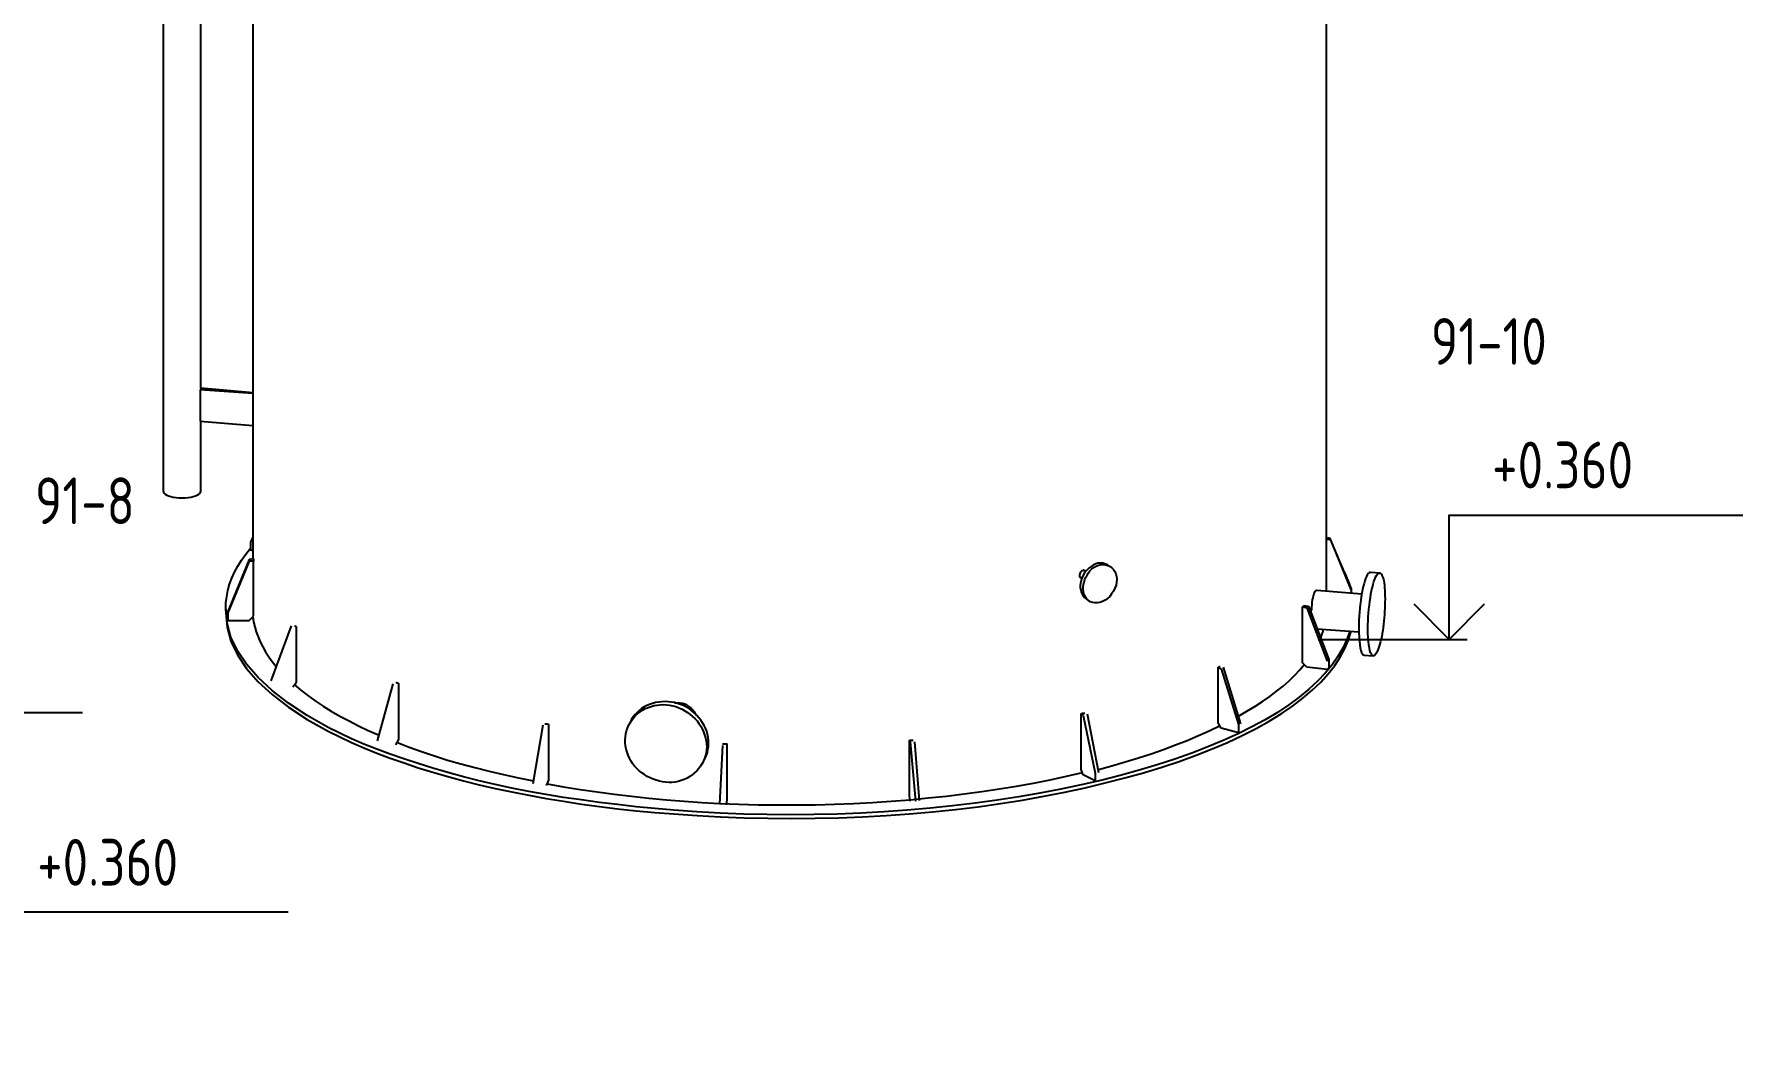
# Model space of a CAD drawing. Header units: metres. Extents: x 20 to 415, y 5 to 292.
# Drawn here: x 248.26 to 290.75, y 120.78 to 145.71 of the extents above; entities that cross this region are included whole.
import ezdxf

# ---------------------------------------------------------------- set-up
doc = ezdxf.new("R2010")
doc.units = ezdxf.units.M
doc.layers.add('ОБОЗНАЧЕНИЯ', color=7, linetype='Continuous')
doc.layers.add('ОБОРУДОВАНИЕ', color=8, linetype='Continuous')
doc.styles.add('GOST', font='isocpeur.ttf')

msp = doc.modelspace()

# ---------------------------------------------------------------- linework, layer by layer
at = {"layer": 'ОБОЗНАЧЕНИЯ'}
for points in [[(283.444, 130.663), (283.444, 133.753), (290.746, 133.753)], [(282.564, 131.543), (283.444, 130.663), (284.324, 131.543)], [(280.186, 130.663), (283.893, 130.663)], [(242.44, 125.758), (242.44, 128.847), (249.461, 128.847)], [(247.27, 120.778), (247.27, 123.886), (254.572, 123.886)]]:
    msp.add_lwpolyline(points, dxfattribs=at)
at = {"layer": 'ОБОРУДОВАНИЕ'}
for points in [[(251.464, 157.101), (251.464, 134.352)], [(252.4, 136.917), (252.4, 157.101)], [(253.692, 153.656), (253.692, 132.667)], [(280.392, 131.862), (280.392, 153.656)], [(252.4, 136.917), (252.4, 136.911), (252.4, 136.906), (252.4, 136.901), (252.399, 136.896), (252.398, 136.891), (252.396, 136.888), (252.394, 136.884), (252.391, 136.882), (252.387, 136.88), (252.382, 136.88)], [(252.382, 136.88), (253.692, 136.786)], [(252.382, 136.88), (252.382, 136.093)], [(252.4, 136.917), (253.692, 136.805)], [(252.382, 136.093), (253.692, 135.981)], [(252.4, 134.352), (252.4, 136.093)], [(251.464, 134.352), (251.47, 134.325), (251.488, 134.299), (251.516, 134.274), (251.554, 134.252), (251.6, 134.233), (251.654, 134.216), (251.716, 134.202), (251.783, 134.192), (251.856, 134.186), (251.932, 134.183), (252.009, 134.186), (252.082, 134.192), (252.149, 134.202), (252.21, 134.216), (252.265, 134.233), (252.311, 134.252), (252.349, 134.274), (252.377, 134.299), (252.394, 134.325), (252.4, 134.352)], [(253.692, 133.21), (253.636, 133.079)], [(253.636, 133.079), (253.636, 132.892)], [(280.392, 133.191), (280.467, 133.191)], [(280.392, 133.154), (280.486, 133.154)], [(280.467, 133.191), (281.01, 131.918)], [(280.467, 133.191), (280.486, 133.154)], [(280.486, 133.154), (281.01, 131.881)], [(253.018, 131.412), (253.024, 131.569), (253.043, 131.725), (253.074, 131.879), (253.117, 132.033), (253.173, 132.185), (253.241, 132.336), (253.321, 132.486), (253.414, 132.635), (253.519, 132.782), (253.636, 132.929)], [(253.599, 132.648), (253.074, 131.356)], [(253.599, 132.611), (253.074, 131.319)], [(253.711, 132.667), (253.599, 132.648)], [(253.599, 132.611), (253.599, 132.648)], [(253.711, 132.611), (253.599, 132.611)], [(253.636, 132.892), (253.692, 132.873)], [(253.711, 132.667), (253.711, 132.661), (253.711, 132.656), (253.711, 132.65), (253.711, 132.644), (253.711, 132.639), (253.711, 132.633), (253.711, 132.628), (253.711, 132.622), (253.711, 132.616), (253.711, 132.611)], [(253.711, 131.244), (253.711, 132.611)], [(274.326, 132.367), (274.325, 132.367), (274.324, 132.367), (274.322, 132.367), (274.319, 132.367), (274.316, 132.367), (274.313, 132.367), (274.311, 132.367), (274.309, 132.367), (274.307, 132.367), (274.307, 132.367), (274.301, 132.362), (274.296, 132.356), (274.291, 132.35), (274.285, 132.345), (274.281, 132.339), (274.277, 132.334), (274.274, 132.328), (274.271, 132.322), (274.27, 132.317), (274.269, 132.311), (274.264, 132.305), (274.26, 132.298), (274.257, 132.29), (274.255, 132.281), (274.253, 132.271), (274.252, 132.261), (274.251, 132.251), (274.251, 132.24), (274.251, 132.229), (274.251, 132.218), (274.256, 132.217), (274.26, 132.216), (274.263, 132.214), (274.265, 132.211), (274.267, 132.208), (274.268, 132.205), (274.269, 132.203), (274.269, 132.201), (274.269, 132.199), (274.269, 132.199), (274.27, 132.199), (274.271, 132.199), (274.273, 132.199), (274.276, 132.199), (274.279, 132.199), (274.282, 132.199), (274.284, 132.199), (274.286, 132.199), (274.288, 132.199), (274.288, 132.199)], [(274.7, 132.555), (274.644, 132.535), (274.591, 132.508), (274.539, 132.476), (274.49, 132.438), (274.445, 132.395), (274.403, 132.348), (274.367, 132.297), (274.335, 132.242), (274.308, 132.185), (274.288, 132.124), (274.275, 132.063), (274.27, 132.003), (274.271, 131.946), (274.28, 131.891), (274.295, 131.838), (274.317, 131.79), (274.343, 131.745), (274.376, 131.704), (274.414, 131.668), (274.457, 131.637)], [(274.288, 132.199), (274.307, 132.18)], [(274.382, 132.367), (274.381, 132.368), (274.38, 132.369), (274.377, 132.371), (274.374, 132.374), (274.37, 132.377), (274.366, 132.379), (274.361, 132.382), (274.355, 132.384), (274.35, 132.385), (274.326, 132.367)], [(274.513, 131.6), (274.471, 131.631), (274.434, 131.666), (274.404, 131.707), (274.379, 131.752), (274.361, 131.801), (274.348, 131.853), (274.342, 131.908), (274.343, 131.966), (274.35, 132.025), (274.363, 132.086), (274.383, 132.148), (274.408, 132.207), (274.437, 132.263), (274.472, 132.316), (274.51, 132.365), (274.553, 132.409), (274.599, 132.447), (274.649, 132.478), (274.701, 132.502), (274.756, 132.517)], [(274.419, 132.349), (274.382, 132.367)], [(275, 132.48), (275.052, 132.446), (275.096, 132.403), (275.131, 132.351), (275.157, 132.292), (275.173, 132.227), (275.179, 132.157), (275.174, 132.085), (275.159, 132.011), (275.132, 131.936), (275.093, 131.862), (275.05, 131.793), (275.001, 131.732), (274.945, 131.68), (274.886, 131.637), (274.824, 131.604), (274.76, 131.581), (274.696, 131.569), (274.632, 131.568), (274.571, 131.578), (274.513, 131.6)], [(274.943, 132.517), (274.921, 132.528), (274.898, 132.537), (274.876, 132.545), (274.852, 132.552), (274.829, 132.557), (274.804, 132.56), (274.78, 132.562), (274.754, 132.561), (274.728, 132.559), (274.7, 132.555)], [(274.756, 132.517), (274.784, 132.522), (274.81, 132.524), (274.836, 132.524), (274.861, 132.523), (274.885, 132.52), (274.909, 132.514), (274.932, 132.508), (274.954, 132.5), (274.977, 132.49), (275, 132.48)], [(275, 132.48), (274.943, 132.517)], [(280.804, 132.386), (280.826, 132.347), (280.847, 132.307), (280.866, 132.268), (280.885, 132.229), (280.902, 132.189), (280.918, 132.15), (280.934, 132.111), (280.948, 132.071), (280.961, 132.032), (280.972, 131.993)], [(281.497, 132.33), (281.474, 132.33), (281.452, 132.319), (281.43, 132.298), (281.408, 132.267), (281.387, 132.227), (281.366, 132.178), (281.346, 132.12), (281.326, 132.054), (281.308, 131.98), (281.291, 131.899), (281.274, 131.813), (281.259, 131.723), (281.246, 131.629), (281.234, 131.534), (281.223, 131.436), (281.214, 131.337), (281.207, 131.238), (281.201, 131.139), (281.198, 131.041), (281.197, 130.944)], [(281.422, 130.926), (281.423, 131.022), (281.426, 131.12), (281.431, 131.219), (281.439, 131.318), (281.448, 131.417), (281.458, 131.515), (281.47, 131.611), (281.484, 131.704), (281.499, 131.794), (281.515, 131.881), (281.533, 131.961), (281.551, 132.035), (281.57, 132.101), (281.591, 132.159), (281.611, 132.208), (281.633, 132.249), (281.654, 132.28), (281.677, 132.3), (281.699, 132.311), (281.721, 132.311)], [(281.721, 132.311), (281.497, 132.33)], [(281.721, 132.311), (281.733, 132.308), (281.746, 132.298), (281.759, 132.282), (281.772, 132.26), (281.785, 132.232), (281.797, 132.198), (281.808, 132.159), (281.818, 132.115), (281.827, 132.066), (281.834, 132.012), (281.839, 131.948), (281.843, 131.882), (281.845, 131.813), (281.847, 131.741), (281.848, 131.668), (281.847, 131.592), (281.845, 131.516), (281.843, 131.438), (281.839, 131.36), (281.834, 131.281), (281.827, 131.198), (281.82, 131.116), (281.812, 131.035), (281.802, 130.957), (281.791, 130.881), (281.78, 130.808), (281.767, 130.738), (281.753, 130.672), (281.738, 130.61), (281.721, 130.551), (281.704, 130.497), (281.688, 130.448), (281.671, 130.404), (281.654, 130.365), (281.637, 130.331), (281.62, 130.303), (281.603, 130.281), (281.586, 130.265), (281.57, 130.255), (281.553, 130.252)], [(280.149, 131.881), (280.143, 131.88), (280.139, 131.879), (280.136, 131.877), (280.133, 131.874), (280.13, 131.871), (280.127, 131.868), (280.124, 131.866), (280.12, 131.864), (280.116, 131.862), (280.111, 131.862), (280.099, 131.846), (280.087, 131.82), (280.074, 131.787), (280.062, 131.746), (280.05, 131.698), (280.04, 131.645), (280.031, 131.587), (280.024, 131.525), (280.019, 131.46), (280.017, 131.394), (280.012, 131.388), (280.008, 131.38), (280.005, 131.372), (280.003, 131.364), (280.001, 131.354), (280, 131.344), (279.999, 131.333), (279.999, 131.322), (279.999, 131.311), (279.999, 131.3)], [(281.272, 131.787), (280.149, 131.881)], [(281.01, 131.918), (281.01, 131.881)], [(281.01, 131.881), (281.01, 131.806)], [(264.159, 126.413), (263.689, 126.455), (263.225, 126.501), (262.765, 126.552), (262.311, 126.608), (261.863, 126.668), (261.421, 126.734), (260.985, 126.805), (260.557, 126.881), (260.135, 126.963), (259.721, 127.05), (259.321, 127.147), (258.929, 127.248), (258.545, 127.352), (258.171, 127.46), (257.807, 127.572), (257.452, 127.688), (257.109, 127.807), (256.776, 127.931), (256.455, 128.059), (256.145, 128.192), (255.566, 128.474), (255.043, 128.768), (254.578, 129.073), (254.171, 129.388), (253.823, 129.711), (253.537, 130.042), (253.312, 130.378), (253.149, 130.72), (253.051, 131.065), (253.018, 131.412)], [(253.018, 131.412), (253.018, 131.319)], [(253.018, 131.319), (253.051, 130.967), (253.149, 130.619), (253.312, 130.276), (253.537, 129.94), (253.823, 129.61), (254.171, 129.289), (254.578, 128.976), (255.043, 128.672), (255.566, 128.38), (256.145, 128.098), (256.455, 127.965), (256.776, 127.836), (257.109, 127.71), (257.453, 127.589), (257.807, 127.471), (258.171, 127.358), (258.545, 127.25), (258.929, 127.147), (259.321, 127.049), (259.721, 126.956), (260.135, 126.869), (260.557, 126.786), (260.985, 126.708), (261.421, 126.635), (261.863, 126.568), (262.311, 126.506), (262.765, 126.45), (263.225, 126.4), (263.689, 126.357), (264.159, 126.32)], [(253.074, 131.356), (253.074, 131.169)], [(253.074, 131.319), (253.074, 131.356)], [(253.074, 131.319), (253.074, 131.132)], [(274.457, 131.637), (274.513, 131.6)], [(279.793, 131.469), (279.798, 131.474), (279.804, 131.478), (279.809, 131.482), (279.814, 131.485), (279.819, 131.487), (279.823, 131.49), (279.826, 131.493), (279.828, 131.497), (279.83, 131.501), (279.83, 131.506)], [(279.793, 131.469), (279.905, 131.45)], [(279.793, 130.083), (279.793, 131.469)], [(279.83, 131.506), (279.943, 131.487)], [(279.943, 131.487), (279.905, 131.45)], [(279.905, 131.45), (280.411, 130.121)], [(279.943, 131.487), (280.448, 130.158)], [(253.074, 131.132), (253.074, 131.169)], [(253.074, 131.132), (253.599, 131.132)], [(253.599, 131.132), (253.711, 131.244)], [(253.692, 131.225), (253.713, 131.101), (253.742, 130.976), (253.779, 130.851), (253.824, 130.725), (253.877, 130.6), (253.939, 130.476), (254.009, 130.352), (254.088, 130.229), (254.176, 130.109), (254.273, 129.989)], [(254.647, 131.001), (254.142, 129.634)], [(254.741, 131.001), (254.741, 131), (254.743, 130.999), (254.745, 130.997), (254.749, 130.994), (254.753, 130.991), (254.757, 130.988), (254.762, 130.986), (254.767, 130.984), (254.773, 130.982), (254.778, 130.982)], [(254.778, 129.596), (254.778, 130.982)], [(280.149, 130.926), (281.197, 130.851)], [(280.242, 130.682), (280.253, 130.705), (280.263, 130.727), (280.271, 130.75), (280.279, 130.773), (280.287, 130.797), (280.293, 130.821), (280.3, 130.846), (280.306, 130.872), (280.311, 130.898), (280.317, 130.926)], [(281.197, 130.944), (281.199, 130.825), (281.204, 130.716), (281.211, 130.617), (281.222, 130.529), (281.234, 130.453), (281.25, 130.389), (281.267, 130.338), (281.286, 130.301), (281.306, 130.278), (281.328, 130.27)], [(281.553, 130.252), (281.531, 130.264), (281.51, 130.291), (281.491, 130.331), (281.474, 130.384), (281.459, 130.448), (281.446, 130.524), (281.436, 130.61), (281.428, 130.706), (281.423, 130.812), (281.422, 130.926)], [(264.159, 126.32), (264.739, 126.279), (265.324, 126.248), (265.911, 126.225), (266.499, 126.212), (267.089, 126.207), (267.679, 126.212), (268.267, 126.225), (268.854, 126.248), (269.439, 126.279), (270.019, 126.32), (270.599, 126.37), (271.171, 126.429), (271.734, 126.498), (272.287, 126.577), (272.83, 126.664), (273.362, 126.759), (273.884, 126.863), (274.393, 126.974), (274.89, 127.093), (275.374, 127.218), (275.844, 127.346), (276.297, 127.483), (276.733, 127.627), (277.152, 127.779), (277.553, 127.937), (277.935, 128.101), (278.299, 128.272), (278.642, 128.447), (278.966, 128.626), (279.269, 128.81), (279.549, 129.003), (279.805, 129.198), (280.039, 129.398), (280.248, 129.6), (280.434, 129.805), (280.596, 130.012), (280.735, 130.223), (280.85, 130.436), (280.942, 130.652), (281.01, 130.869)], [(280.972, 130.869), (280.898, 130.657), (280.8, 130.445), (280.677, 130.236), (280.531, 130.028), (280.362, 129.823), (280.169, 129.621), (279.954, 129.422), (279.716, 129.227), (279.456, 129.035), (279.175, 128.847), (278.867, 128.665), (278.54, 128.488), (278.193, 128.317), (277.827, 128.151), (277.443, 127.991), (277.041, 127.836), (276.621, 127.687), (276.185, 127.544), (275.731, 127.407), (275.262, 127.275), (274.783, 127.154), (274.29, 127.041), (273.785, 126.935), (273.267, 126.837), (272.739, 126.746), (272.2, 126.662), (271.653, 126.588), (271.096, 126.521), (270.533, 126.463), (269.963, 126.413), (269.388, 126.373), (268.809, 126.341), (268.228, 126.319), (267.645, 126.305), (267.061, 126.301), (266.477, 126.305), (265.894, 126.319), (265.312, 126.341), (264.734, 126.373), (264.159, 126.413)], [(278.201, 128.754), (278.41, 128.873), (278.61, 128.994), (278.8, 129.118), (278.981, 129.244), (279.151, 129.372), (279.312, 129.502), (279.462, 129.634), (279.602, 129.769), (279.731, 129.906), (279.849, 130.046)], [(279.905, 129.971), (279.793, 130.083)], [(280.448, 130.158), (280.411, 130.121)], [(280.448, 130.158), (280.448, 129.952)], [(281.328, 130.27), (281.553, 130.252)], [(254.685, 129.484), (254.778, 129.596)], [(257.25, 129.596), (257.26, 129.591), (257.27, 129.587), (257.279, 129.584), (257.287, 129.58), (257.294, 129.578), (257.301, 129.575), (257.307, 129.572), (257.313, 129.568), (257.319, 129.564), (257.325, 129.559)], [(277.696, 129.971), (277.701, 129.971), (277.707, 129.973), (277.713, 129.975), (277.718, 129.977), (277.724, 129.98), (277.729, 129.983), (277.735, 129.986), (277.741, 129.988), (277.746, 129.989), (277.752, 129.989)], [(277.696, 129.971), (277.771, 129.933)], [(277.696, 128.585), (277.696, 129.971)], [(277.771, 129.933), (278.201, 128.548)], [(277.827, 129.971), (278.257, 128.566)], [(280.411, 129.915), (279.905, 129.971)], [(280.448, 129.952), (280.411, 129.915)], [(254.722, 129.54), (254.885, 129.401), (255.059, 129.266), (255.244, 129.134), (255.439, 129.004), (255.644, 128.878), (255.86, 128.754), (256.086, 128.633), (256.321, 128.515), (256.565, 128.399), (256.819, 128.286)], [(257.175, 129.559), (256.782, 128.136)], [(257.325, 128.173), (257.325, 129.559)], [(263.073, 128.585), (263.114, 128.65), (263.16, 128.711), (263.21, 128.767), (263.265, 128.818), (263.323, 128.864), (263.385, 128.905), (263.452, 128.941), (263.522, 128.971), (263.595, 128.996), (263.672, 129.016), (263.746, 129.03), (263.822, 129.038), (263.899, 129.041), (263.977, 129.037), (264.056, 129.028), (264.134, 129.012), (264.212, 128.99), (264.29, 128.961), (264.366, 128.926), (264.44, 128.885), (264.506, 128.843), (264.569, 128.797), (264.63, 128.747), (264.686, 128.693), (264.739, 128.634), (264.787, 128.572), (264.831, 128.506), (264.869, 128.436), (264.901, 128.363), (264.926, 128.286), (264.951, 128.212), (264.967, 128.138), (264.977, 128.064), (264.979, 127.989), (264.976, 127.916), (264.966, 127.844), (264.95, 127.773), (264.928, 127.704), (264.902, 127.638), (264.87, 127.574)], [(264.908, 127.649), (264.944, 127.712), (264.973, 127.779), (264.996, 127.848), (265.012, 127.92), (265.022, 127.993), (265.026, 128.068), (265.024, 128.145), (265.016, 128.223), (265.002, 128.301), (264.983, 128.379), (264.952, 128.451), (264.917, 128.521), (264.878, 128.588), (264.834, 128.652), (264.786, 128.714), (264.733, 128.773), (264.676, 128.829), (264.614, 128.882), (264.548, 128.932), (264.477, 128.978), (264.403, 129.015), (264.329, 129.046), (264.253, 129.071), (264.177, 129.091), (264.1, 129.105), (264.023, 129.113), (263.945, 129.116), (263.866, 129.113), (263.788, 129.105), (263.709, 129.091), (263.632, 129.071), (263.559, 129.046), (263.489, 129.016), (263.423, 128.981), (263.361, 128.941), (263.302, 128.897), (263.248, 128.848), (263.198, 128.795), (263.152, 128.739), (263.11, 128.679)], [(264.477, 129.035), (264.46, 129.04), (264.443, 129.046), (264.426, 129.051), (264.41, 129.056), (264.393, 129.06), (264.376, 129.064), (264.359, 129.068), (264.342, 129.07), (264.325, 129.071), (264.309, 129.072), (264.297, 129.077), (264.286, 129.079), (264.274, 129.08), (264.262, 129.08), (264.25, 129.079), (264.237, 129.077), (264.224, 129.076), (264.209, 129.074), (264.194, 129.073), (264.177, 129.072)], [(264.72, 128.772), (264.715, 128.784), (264.711, 128.795), (264.707, 128.806), (264.703, 128.816), (264.699, 128.826), (264.695, 128.836), (264.689, 128.845), (264.683, 128.853), (264.675, 128.86), (264.664, 128.866), (264.658, 128.877), (264.651, 128.889), (264.642, 128.9), (264.633, 128.911), (264.622, 128.922), (264.61, 128.933), (264.597, 128.945), (264.583, 128.956), (264.568, 128.967), (264.552, 128.978), (264.546, 128.984), (264.539, 128.99), (264.531, 128.995), (264.523, 129.001), (264.514, 129.006), (264.506, 129.012), (264.498, 129.018), (264.49, 129.023), (264.483, 129.029), (264.477, 129.035)], [(274.288, 128.81), (274.299, 128.815), (274.309, 128.819), (274.318, 128.822), (274.326, 128.825), (274.335, 128.826), (274.343, 128.827), (274.352, 128.828), (274.361, 128.829), (274.371, 128.829), (274.382, 128.829)], [(274.288, 128.81), (274.344, 128.772)], [(274.288, 127.424), (274.288, 128.81)], [(274.344, 128.772), (274.644, 127.331)], [(274.438, 128.81), (274.719, 127.349)], [(260.901, 128.529), (260.657, 127.069)], [(260.957, 128.566), (260.968, 128.566), (260.978, 128.566), (260.987, 128.566), (260.995, 128.565), (261.004, 128.564), (261.012, 128.563), (261.021, 128.56), (261.03, 128.557), (261.04, 128.553), (261.051, 128.548)], [(261.051, 127.162), (261.051, 128.548)], [(264.87, 127.574), (264.829, 127.509), (264.783, 127.448), (264.733, 127.392), (264.678, 127.34), (264.62, 127.293), (264.558, 127.251), (264.491, 127.212), (264.421, 127.179), (264.348, 127.149), (264.271, 127.125), (264.192, 127.111), (264.114, 127.104), (264.036, 127.104), (263.958, 127.109), (263.88, 127.12), (263.803, 127.137), (263.727, 127.159), (263.652, 127.187), (263.577, 127.219), (263.503, 127.256), (263.432, 127.298), (263.365, 127.345), (263.301, 127.397), (263.242, 127.453), (263.188, 127.513), (263.138, 127.577), (263.094, 127.643), (263.056, 127.712), (263.024, 127.783), (262.998, 127.855), (262.978, 127.934), (262.964, 128.012), (262.956, 128.089), (262.954, 128.166), (262.958, 128.241), (262.968, 128.315), (262.985, 128.386), (263.007, 128.455), (263.037, 128.522), (263.073, 128.585)], [(263.11, 128.679), (263.073, 128.585)], [(274.719, 127.424), (275.058, 127.516), (275.39, 127.613), (275.714, 127.713), (276.03, 127.817), (276.338, 127.925), (276.637, 128.036), (276.926, 128.151), (277.206, 128.268), (277.475, 128.388), (277.733, 128.51)], [(277.771, 128.454), (277.696, 128.585)], [(278.201, 128.342), (277.771, 128.454)], [(278.201, 128.548), (278.201, 128.342)], [(257.25, 128.042), (257.325, 128.173)], [(257.287, 128.098), (257.584, 127.983), (257.891, 127.871), (258.208, 127.765), (258.534, 127.662), (258.869, 127.565), (259.214, 127.472), (259.567, 127.383), (259.928, 127.299), (260.298, 127.219), (260.676, 127.143)], [(265.376, 128.023), (265.301, 126.563)], [(265.376, 128.061), (265.391, 128.061), (265.406, 128.061), (265.418, 128.061), (265.429, 128.061), (265.439, 128.061), (265.449, 128.061), (265.458, 128.061), (265.467, 128.061), (265.477, 128.061), (265.488, 128.061)], [(265.488, 126.675), (265.488, 128.061)], [(270.019, 128.155), (270.038, 128.117)], [(270.019, 126.769), (270.019, 128.155)], [(270.019, 128.155), (270.03, 128.155), (270.041, 128.155), (270.052, 128.155), (270.063, 128.155), (270.073, 128.155), (270.083, 128.155), (270.091, 128.155), (270.099, 128.155), (270.107, 128.155), (270.113, 128.155)], [(270.038, 128.117), (270.169, 126.638)], [(270.15, 128.117), (270.263, 126.657)], [(264.87, 127.555), (264.908, 127.63)], [(260.994, 127.031), (261.051, 127.162)], [(261.013, 127.069), (261.421, 126.998), (261.835, 126.932), (262.254, 126.87), (262.679, 126.814), (263.108, 126.762), (263.541, 126.715), (263.977, 126.674), (264.416, 126.638), (264.858, 126.607), (265.301, 126.582)], [(270.038, 126.675), (270.491, 126.718), (270.94, 126.765), (271.385, 126.819), (271.825, 126.878), (272.259, 126.942), (272.687, 127.012), (273.108, 127.088), (273.522, 127.17), (273.928, 127.257), (274.326, 127.349)], [(274.344, 127.293), (274.288, 127.424)], [(274.644, 127.143), (274.344, 127.293)], [(274.644, 127.331), (274.644, 127.143)], [(265.301, 126.582), (265.778, 126.563), (266.256, 126.55), (266.732, 126.544), (267.208, 126.545), (267.683, 126.551), (268.157, 126.564), (268.63, 126.583), (269.101, 126.608), (269.571, 126.639), (270.038, 126.675)], [(265.469, 126.544), (265.488, 126.675)], [(270.038, 126.638), (270.019, 126.769)]]:
    msp.add_lwpolyline(points, dxfattribs=at)

# ---------------------------------------------------------------- texts
at = {"layer": 'ОБОЗНАЧЕНИЯ', "style": 'GOST', "width": 0.8}
for s, p in [('91-10', (282.988, 137.492)), ('+0.360', (284.511, 134.419)), ('91-8', (248.274, 133.529)), ('+0.360', (248.329, 124.537))]:
    msp.add_text(s, height=1.1615, dxfattribs=at).set_placement(p)

doc.saveas('drawing.dxf')
